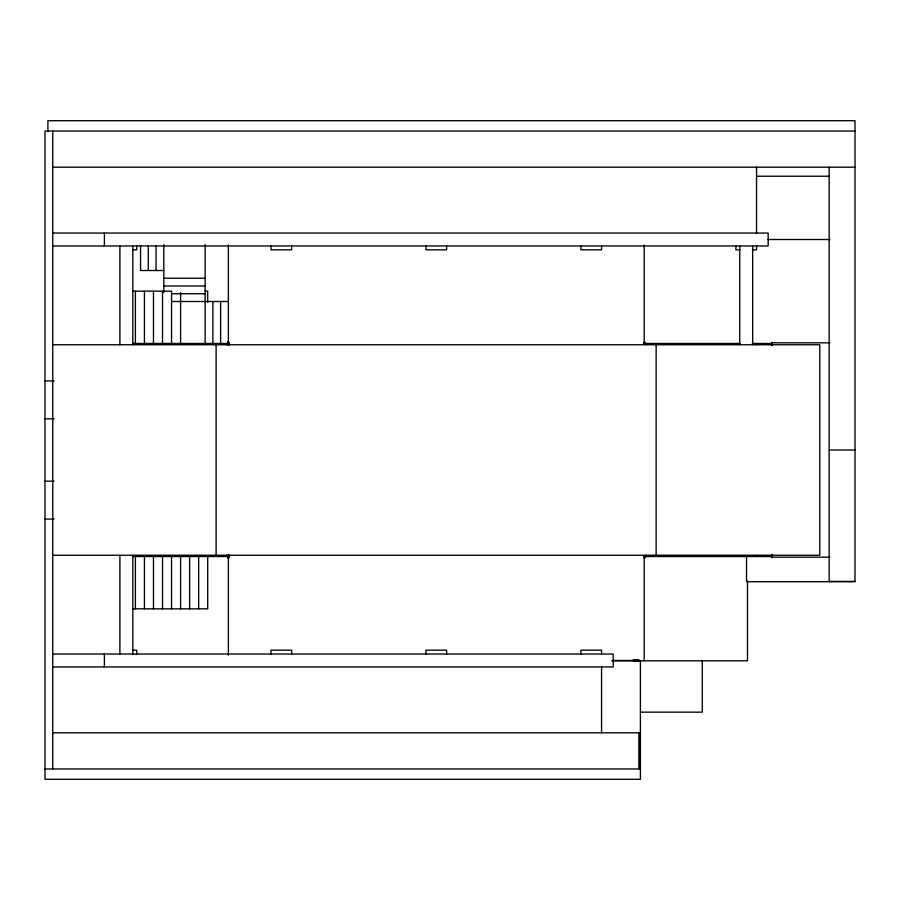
<?xml version="1.0" encoding="UTF-8"?>
<svg xmlns="http://www.w3.org/2000/svg" width="900" height="900" viewBox="0 0 900 900"><rect width="100%" height="100%" fill="white"/><g stroke="black" fill="none" stroke-linecap="round" stroke-linejoin="round"><path stroke-width="1.35" d="M228.375 556.538L227.722 557.179M228.634 556.538L227.722 557.449M228.847 556.538L228.015 557.618M228.971 556.875L227.722 556.538L227.722 557.831L229.016 556.538L132.536 556.538M643.59 343.463L644.827 342.169L644.827 343.463L643.545 343.463L739.879 343.463M643.916 343.463L644.827 342.551M228.971 343.463L228.847 342.821L227.722 343.463L227.722 342.169L227.722 343.463L229.016 343.463L132.536 343.463M644.827 557.786L643.714 557.179L644.827 556.538L644.827 557.831L644.827 556.538L643.545 556.538L772.031 556.538M643.748 343.17L644.827 342.349M227.722 343.463L228.375 342.349L228.847 342.821M644.186 557.651L644.827 556.538M226.44 344.756L228.634 342.551M643.916 557.449L646.121 555.244M632.869 660.488L639.495 660.488M633.094 660.488L633.87 660.173L632.925 660.488M633.544 660.488L634.32 660.173L633.375 660.488M634.995 660.173L634.219 660.488L637.92 660.488M634.669 660.488L635.445 660.173M635.119 660.488L636.559 660.488M635.344 660.488L636.12 660.173L634.714 660.173L636.581 660.173L634.939 660.173M636.244 660.488L638.37 660.488M637.256 660.173L636.469 660.488L637.481 660.173M632.7 660.488L633.42 660.173M633.825 660.488L634.77 660.173M634.725 660.488L636.39 660.488M644.827 342.821L644.186 343.463L644.186 245.081M227.722 557.786L227.722 556.538L228.847 557.179M855 131.04L45 131.04L45 779.299L640.406 779.299L640.406 660.488L612.315 660.488M52.751 167.197L855 167.197M756.54 176.231L829.17 176.231M52.751 233.055L768.161 233.055L768.161 245.97L52.751 245.97M767.959 239.513L829.969 239.513M132.559 249.84L136.688 249.84L136.688 245.711M740.002 249.84L735.874 249.84L735.874 245.711M752.4 249.84L756.54 249.84L756.54 245.711M163.8 270.506L140.558 270.506L140.558 245.711M163.8 278.246L205.132 278.246M163.8 285.998L205.132 285.998M132.817 291.161L171.551 291.161L171.551 342.821M205.132 291.161L207.709 291.161L207.709 302.332M172.069 293.749L205.132 293.749M172.069 301.5L228.375 301.5M771.559 342.821L829.969 342.821M752.344 343.463L772.031 343.463M228.375 344.104L228.69 345.397M52.751 344.756L819.81 344.756L819.81 555.244L52.751 555.244M45 380.914L54.045 380.914M45 418.793L54.045 418.793M829.17 450L855 450M45 481.207L54.045 481.207M45 519.086L54.045 519.086M228.375 555.896L228.69 554.602M771.559 557.179L829.969 557.179M829.17 581.4L855 581.4M132.817 608.839L207.709 608.839L207.709 557.179M132.559 650.16L136.688 650.16L136.688 654.289M52.751 654.03L613.192 654.03L613.192 666.945L52.751 666.945M611.876 660.814L747.495 660.814L747.495 580.815M640.755 712.148L702.293 712.148L702.293 660.814M52.751 732.803L639.54 732.803L639.54 768.96M45 768.96L640.406 768.96M227.722 342.349L228.803 343.17M227.722 342.551L228.634 343.463M227.722 342.821L228.375 343.463M644.827 557.179L644.186 556.538M644.827 557.449L643.916 556.538M638.82 660.488L637.864 660.173L638.651 660.488M643.714 342.821L644.827 343.463L644.501 342.214M638.764 660.173L639.101 660.488M637.189 660.173L637.976 660.488M643.916 342.551L646.121 344.756M226.44 555.244L228.634 557.449M644.186 342.349L644.827 343.463M227.722 556.538L228.375 557.651M829.17 167.197L829.17 581.715M772.031 342.169L772.031 345.623M772.031 554.377L772.031 557.831M756.54 167.197L756.54 233.314M756.54 343.463L756.54 344.756M756.54 555.244L756.54 556.538M752.659 245.97L752.659 344.756M746.528 557.179L746.528 581.715L855 581.715L855 120.701L47.902 120.701L47.902 131.04M739.744 245.97L739.744 344.756M656.134 344.756L656.134 555.244M644.186 556.886L644.186 660.814M639.023 732.803L639.023 768.96M601.571 245.711L601.571 249.84L580.916 249.84L580.916 245.711M601.571 654.289L601.571 650.16L580.916 650.16L580.916 654.289M601.571 666.686L601.571 732.803M446.614 245.711L446.614 249.84L425.947 249.84L425.947 245.711M446.614 654.289L446.614 650.16L425.947 650.16L425.947 654.289M291.645 245.711L291.645 249.84L270.99 249.84L270.99 245.711M291.645 654.289L291.645 650.16L270.99 650.16L270.99 654.289M228.375 245.093L228.375 345.577M228.375 554.423L228.375 655.211M220.624 301.5L220.624 342.821M216.101 344.756L216.101 555.244M212.873 301.5L212.873 342.821M205.132 244.597L205.132 342.821M198.675 557.179L198.675 608.839M189.63 557.179L189.63 608.839M180.596 292.556L180.596 342.821M180.596 557.179L180.596 608.839M171.551 557.179L171.551 608.839M163.8 244.597L163.8 292.455M162.518 291.161L162.518 342.821M162.518 557.179L162.518 608.839M156.06 245.711L156.06 270.506M153.472 291.161L153.472 342.821M153.472 557.179L153.472 608.839M148.309 245.711L148.309 270.506M144.439 291.161L144.439 342.821M144.439 557.179L144.439 608.839M135.394 291.161L135.394 342.821M135.394 557.179L135.394 608.839M132.817 245.97L132.817 344.756M132.817 555.244L132.817 654.03M119.903 245.97L119.903 344.756M119.903 555.244L119.903 654.03M104.4 233.055L104.4 245.97M104.4 654.03L104.4 666.945M52.751 131.04L52.751 768.96"/></g></svg>
